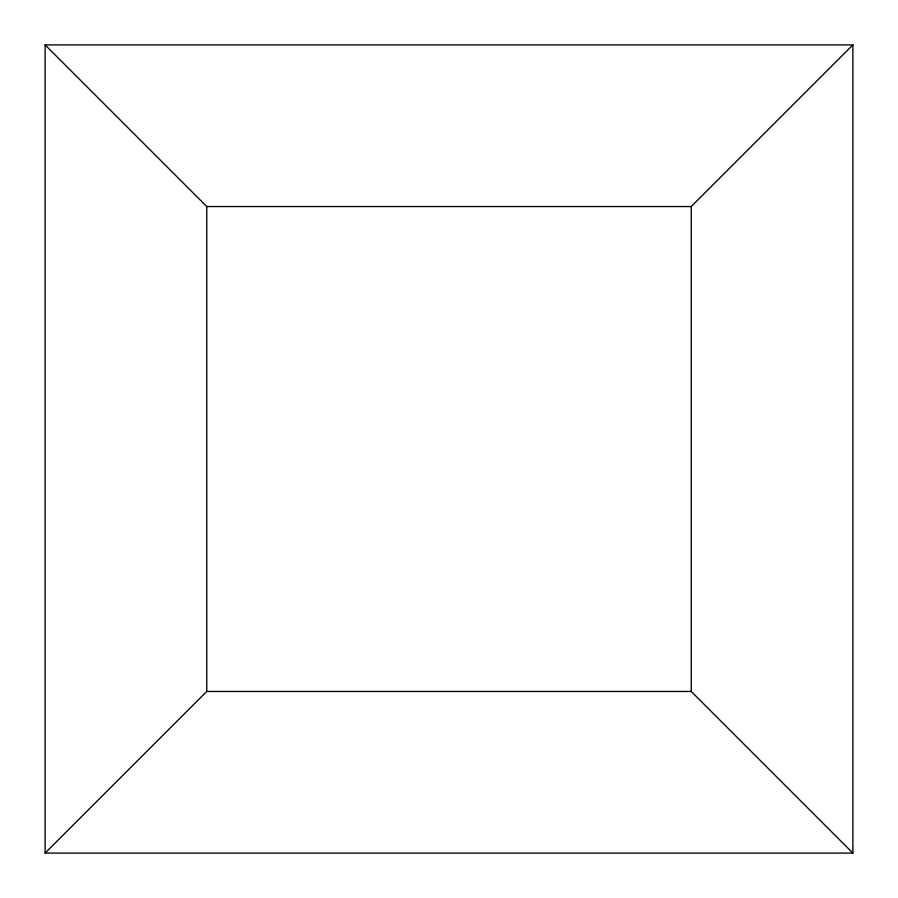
<?xml version="1.0" encoding="UTF-8"?>
<svg xmlns="http://www.w3.org/2000/svg" width="898" height="898" viewBox="0 0 898 898"><rect width="100%" height="100%" fill="white"/><g stroke="black" fill="none" stroke-linecap="round" stroke-linejoin="round"><path stroke-width="1.35" d="M852.887 853.1L691.247 691.46L691.247 206.54L852.887 44.9L45.113 44.9L45.113 853.1L852.887 853.1L852.887 44.9M45.113 853.1L206.753 691.46L691.247 691.46M45.113 44.9L206.753 206.54L691.247 206.54M206.753 206.54L206.753 691.46"/></g></svg>
